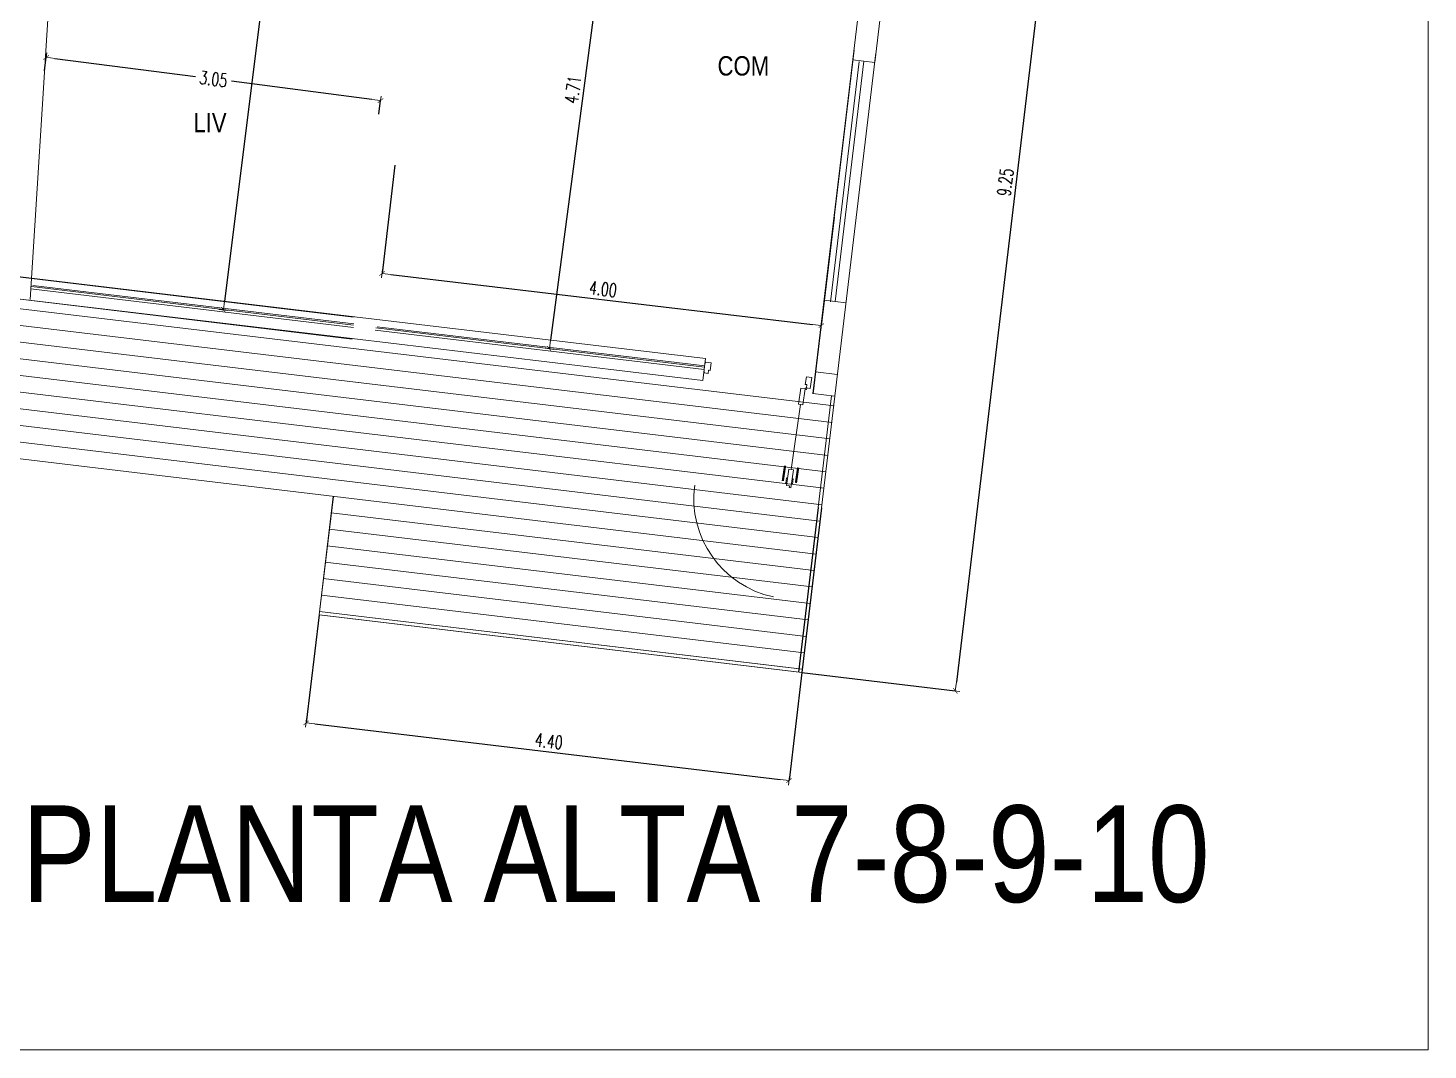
# Model space of a CAD drawing. Header units: millimetres. Extents: x 4525 to 9082, y 179 to 563.
# Drawn here: x 5394.71 to 5407.39, y 499.64 to 508.89 of the extents above; entities that cross this region are included whole.
import ezdxf

# ---------------------------------------------------------------- set-up
doc = ezdxf.new("R2010")
doc.units = ezdxf.units.MM
doc.header["$LTSCALE"] = 100
doc.layers.get('DEFPOINTS').update_dxf_attribs({"lineweight": 5})
for name, color, linetype, lineweight in [('004-Carpinterias', 1, 'Continuous', 18), ('006-Cotas parciales', 7, 'Continuous', 5), ('A01-Barrido', 250, 'Continuous', 5), ('A01-Carpinterias', 1, 'Continuous', 18), ('HATCH MUROS', 251, 'Continuous', 9)]:
    doc.layers.add(name, color=color, linetype=linetype, lineweight=lineweight)
doc.styles.add('AREAL', font='ARIALN.TTF')
doc.styles.add('COTAS', font='ROMANS.shx', dxfattribs={"width": 0.7})
doc.dimstyles.new('COTA40', dxfattribs={"dimscale": 0.4, "dimtxt": 0.3, "dimasz": 0.2, "dimexe": 0, "dimexo": 0, "dimgap": 0.09, "dimtad": 1, "dimzin": 0, "dimdsep": 46, "dimtxsty": 'COTAS', "dimblk1": 'COTA_N', "dimblk2": 'COTA_N', "dimsah": 1, "dimcen": 0.1, "dimclrd": 1, "dimclre": 8, "dimclrt": 5, "dimaunit": 1, "dimadec": 3, "dimazin": 0, "dimtfac": 1, "dimtix": 1, "dimtmove": 2, "dimatfit": 3, "dimldrblk": 'COTA_N', "dimfxl": 0, "dimtolj": 1, "dimtzin": 0, "dimarcsym": 0})

# ---------------------------------------------------------------- blocks, each defined once
blk = doc.blocks.new('COTA_N')
for p, q in [((-1, 0), (0, 0)), ((0, 0.5), (0, -0.5))]:
    blk.add_line(p, q)
at = {"const_width": 0.065}
blk.add_lwpolyline([(0.1414213562373163, 0.1414213562373021), (0.2828427124746327, 0.2828427124746187), (0, 0), (-0.1414213562373021, -0.1414213562373021), (-0.2828427124746185, -0.2828427124746185)], dxfattribs=at)
blk = doc.blocks.new('*D425')
at = {"layer": '006-Cotas parciales', "color": 8, "lineweight": -2, "ltscale": 100}
for p, q in [((5402.816766352416, 512.2361160085447), (5404.205048882794, 512.0702934549408)), ((5401.71987237846, 503.0528130824757), (5403.108154908838, 502.8869905288718))]:
    blk.add_line(p, q, dxfattribs=at)
at = {"layer": '006-Cotas parciales', "color": 1, "lineweight": -2, "ltscale": 100}
blk.add_line((5404.195560775489, 511.9908580987085), (5403.117643016142, 502.9664258851042), dxfattribs=at)
at = {"layer": 'DEFPOINTS', "color": 0, "ltscale": 100}
for p in [(5402.816766352416, 512.2361160085447), (5401.71987237846, 503.0528130824757), (5403.108154908838, 502.8869905288718)]:
    blk.add_point(p, dxfattribs=at)
at = {"layer": '006-Cotas parciales', "color": 1, "lineweight": -2, "ltscale": 100, "xscale": 0.08000000000000002, "yscale": 0.08000000000000002, "zscale": 0.08000000000000002}
for p, rotation in [((5404.205048882794, 512.0702934549408), 83.18861111112288), ((5403.108154908838, 502.8869905288718), 263.1886111111229)]:
    blk.add_blockref('COTA_N', p, dxfattribs=dict(at, rotation=rotation))
at = {"layer": '006-Cotas parciales', "color": 5, "ltscale": 100, "insert": (5403.561279468337, 507.4900277206715), "char_height": 0.12, "attachment_point": 5, "rotation": 83.18861111112288, "style": 'COTAS'}
blk.add_mtext('\\A1;9.25', dxfattribs=at)
blk = doc.blocks.new('*D429')
at = {"layer": '006-Cotas parciales', "color": 8, "lineweight": -2, "ltscale": 100}
for p, q in [((5397.348870436417, 503.5749047230306), (5397.232035839376, 502.5967541247544)), ((5401.719872378461, 503.0528130824754), (5401.60303778142, 502.0746624841992))]:
    blk.add_line(p, q, dxfattribs=at)
at = {"layer": '006-Cotas parciales', "color": 1, "lineweight": -2, "ltscale": 100}
blk.add_line((5397.311471195609, 502.58726601745), (5401.523602425188, 502.0841505915035), dxfattribs=at)
at = {"layer": 'DEFPOINTS', "color": 0, "ltscale": 100}
for p in [(5397.348870436417, 503.5749047230306), (5401.719872378461, 503.0528130824754), (5401.60303778142, 502.0746624841992)]:
    blk.add_point(p, dxfattribs=at)
at = {"layer": '006-Cotas parciales', "color": 1, "lineweight": -2, "ltscale": 100, "xscale": 0.08000000000000002, "yscale": 0.08000000000000002, "zscale": 0.08000000000000002}
for p, rotation in [((5397.232035839376, 502.5967541247544), 173.1886111111102), ((5401.60303778142, 502.0746624841992), 353.1886111111102)]:
    blk.add_blockref('COTA_N', p, dxfattribs=dict(at, rotation=rotation))
at = {"layer": '006-Cotas parciales', "color": 5, "ltscale": 100, "insert": (5399.428922539164, 502.4310307319556), "char_height": 0.12, "attachment_point": 5, "rotation": 353.18861111111016, "style": 'COTAS'}
blk.add_mtext('\\A1;4.40', dxfattribs=at)
blk = doc.blocks.new('*D430')
at = {"layer": '006-Cotas parciales', "color": 8, "lineweight": -2, "ltscale": 100}
for p, q in [((5398.036497688601, 507.6454653199668), (5397.919949003111, 506.6647745464473)), ((5402.012031436496, 507.1729991308803), (5401.895482751006, 506.1923083573608))]:
    blk.add_line(p, q, dxfattribs=at)
at = {"layer": '006-Cotas parciales', "color": 1, "lineweight": -2, "ltscale": 100}
blk.add_line((5397.999389967234, 506.6553335073427), (5401.816041786885, 506.2017493964655), dxfattribs=at)
at = {"layer": 'DEFPOINTS', "color": 0, "ltscale": 100}
for p in [(5398.036497688601, 507.6454653199668), (5402.012031436496, 507.1729991308803), (5401.895482751006, 506.1923083573608)]:
    blk.add_point(p, dxfattribs=at)
at = {"layer": '006-Cotas parciales', "color": 1, "lineweight": -2, "ltscale": 100, "xscale": 0.08000000000000002, "yscale": 0.08000000000000002, "zscale": 0.08000000000000002}
for p, rotation in [((5397.919949003111, 506.6647745464473), 173.2225596454272), ((5401.895482751006, 506.1923083573608), 353.2225596454272)]:
    blk.add_blockref('COTA_N', p, dxfattribs=dict(at, rotation=rotation))
at = {"layer": '006-Cotas parciales', "color": 5, "ltscale": 100, "insert": (5399.919045123985, 506.5238706088503), "char_height": 0.12, "attachment_point": 5, "rotation": 353.2225596454272, "style": 'COTAS'}
blk.add_mtext('\\A1;4.00', dxfattribs=at)
blk = doc.blocks.new('*D459')
at = {"layer": '006-Cotas parciales', "color": 251, "lineweight": -2}
for p, q in [((5394.864045058984, 508.4986072776787), (5394.879886964177, 508.6209638680734)), ((5397.89018032624, 508.1068037152277), (5397.906022231433, 508.2291603056224))]:
    blk.add_line(p, q, dxfattribs=at)
at = {"layer": '006-Cotas parciales', "color": 1, "lineweight": -2}
for p, q in [((5394.959224745502, 508.6106917478228), (5396.23031214608, 508.446119933363)), ((5397.826684450108, 508.239432425873), (5396.555597049512, 508.4040042403352))]:
    blk.add_line(p, q, dxfattribs=at)
at = {"layer": 'DEFPOINTS', "color": 0}
for p in [(5394.864045058984, 508.4986072776787), (5397.906022231433, 508.2291603056224), (5397.89018032624, 508.1068037152277)]:
    blk.add_point(p, dxfattribs=at)
at = {"layer": '006-Cotas parciales', "color": 1, "lineweight": -2, "xscale": 0.08000000000000002, "yscale": 0.08000000000000002, "zscale": 0.08000000000000002}
for p, rotation in [((5394.879886964177, 508.6209638680734), 172.6227689478599), ((5397.906022231433, 508.2291603056224), 352.62276894786)]:
    blk.add_blockref('COTA_N', p, dxfattribs=dict(at, rotation=rotation))
at = {"layer": '006-Cotas parciales', "color": 5, "insert": (5396.392954597796, 508.4250620868493), "char_height": 0.12, "attachment_point": 5, "rotation": 352.62276894786, "style": 'COTAS'}
blk.add_mtext('\\A1;3.05', dxfattribs=at)
blk = doc.blocks.new('*D460')
at = {"layer": '006-Cotas parciales', "color": 1, "lineweight": -2, "ltscale": 100}
blk.add_line((5400.041895967958, 510.5726202014955), (5399.444709250834, 506.0616590203722), dxfattribs=at)
at = {"layer": 'DEFPOINTS', "color": 0, "ltscale": 100}
for p in [(5400.052395218155, 510.6519282448788), (5399.434210000637, 505.9823509769891), (5399.434210000638, 505.982350976989)]:
    blk.add_point(p, dxfattribs=at)
at = {"layer": '006-Cotas parciales', "color": 1, "lineweight": -2, "ltscale": 100, "xscale": 0.08000000000000002, "yscale": 0.08000000000000002, "zscale": 0.08000000000000002}
for p, rotation in [((5400.052395218156, 510.6519282448787), 82.45871069471866), ((5399.434210000638, 505.982350976989), 262.4587106947186)]:
    blk.add_blockref('COTA_N', p, dxfattribs=dict(at, rotation=rotation))
at = {"layer": '006-Cotas parciales', "color": 5, "ltscale": 100, "insert": (5399.648132957337, 508.3297387111702), "char_height": 0.12, "attachment_point": 5, "rotation": 82.45871069471863, "style": 'COTAS'}
blk.add_mtext('\\A1;4.71', dxfattribs=at)
blk = doc.blocks.new('*D489')
at = {"layer": '006-Cotas parciales', "color": 1, "lineweight": -2, "ltscale": 100}
blk.add_line((5397.964079239834, 518.1717995627138), (5396.493064546246, 506.4142202593977), dxfattribs=at)
at = {"layer": 'DEFPOINTS', "color": 0, "ltscale": 100}
for p in [(5397.974010775321, 518.2511806977702), (5396.483133010765, 506.3348391243405), (5396.483133010762, 506.3348391243409)]:
    blk.add_point(p, dxfattribs=at)
at = {"layer": '006-Cotas parciales', "color": 1, "lineweight": -2, "ltscale": 100, "xscale": 0.08000000000000002, "yscale": 0.08000000000000002, "zscale": 0.08000000000000002}
for p, rotation in [((5397.974010775319, 518.2511806977706), 82.8686632642179), ((5396.483133010762, 506.3348391243409), 262.8686632642179)]:
    blk.add_blockref('COTA_N', p, dxfattribs=dict(at, rotation=rotation))
at = {"layer": '006-Cotas parciales', "color": 5, "ltscale": 100, "insert": (5397.133314530972, 512.3049277536363), "char_height": 0.12, "attachment_point": 5, "rotation": 82.8686632642179, "style": 'COTAS'}
blk.add_mtext('\\A1;12.01', dxfattribs=at)

msp = doc.modelspace()

# ---------------------------------------------------------------- linework, layer by layer
at = {"layer": '004-Carpinterias', "linetype": 'Continuous', "extrusion": (0.02102444757590097, 0.1444198270646843, 0.9892931244857284)}
for p, q in [((5401.708849187391, 505.627379621453, 1.929268967170478), (5401.68747153181, 505.4805335599451, 1.951160291057355)), ((5401.729033471802, 505.4744830276442, 1.951160291057383), (5401.750411127384, 505.621329089152, 1.929268967170507)), ((5401.622741879481, 504.8901240477635, 2.038725586604762), (5401.708252501807, 505.4775082937952, 1.951160291057299)), ((5401.601960909485, 504.8931493139136, 2.038725586604846), (5401.580583253903, 504.7463032524063, 2.060616910491666)), ((5401.620007426029, 504.7255680980955, 2.062806045244562), (5401.643522849478, 504.8870987816131, 2.038725586604775))]:
    msp.add_line(p, q, dxfattribs=at)
at = {"layer": '004-Carpinterias', "color": 1, "linetype": 'Continuous', "extrusion": (0.02102444757590097, 0.1444198270646843, 0.9892931244857284)}
for p, q in [((5401.601960909484, 504.893149313914, 2.038725586604832), (5401.643522849478, 504.8870987816131, 2.038725586604775)), ((5401.580378768128, 504.8143141417648, 2.050692832949599), (5401.573537910905, 504.7673233514004, 2.057698064150122)), ((5401.583433610937, 504.7658827484073, 2.057698064158791), (5401.573537910896, 504.7673233513423, 2.057698064158763)), ((5401.590274468052, 504.8128735388473, 2.050692832949542), (5401.58037876801, 504.8143141417818, 2.050692832949628)), ((5401.580583253903, 504.7463032524061, 2.060616910491694), (5401.607301643843, 504.7424136245066, 2.060616910491666)), ((5401.607301643843, 504.7424136245066, 2.060616910491666), (5401.605163875976, 504.7277290024966, 2.062806045244577)), ((5401.605163875976, 504.7277290024966, 2.062806045244577), (5401.620007426029, 504.7255680980955, 2.062806045244562)), ((5401.605163875976, 504.7277290024966, 2.062806045244577), (5401.620007426029, 504.7255680980955, 2.062806045244562)), ((5401.624995551048, 504.7598322160894, 2.057698064158819), (5401.634891251089, 504.7583916131537, 2.057698064158876)), ((5401.631836408274, 504.8068230065128, 2.050692832949557), (5401.641732108321, 504.8053824035765, 2.050692832949628)), ((5401.641732108205, 504.8053824035936, 2.050692832949628), (5401.634891251099, 504.7583916132122, 2.057698064150151))]:
    msp.add_line(p, q, dxfattribs=at)
at = {"layer": '004-Carpinterias', "color": 1, "linetype": 'Continuous'}
msp.add_line((5401.580583253902, 504.7463032524063, 2.060616910491694), (5401.607301643843, 504.7424136245066, 2.060616910491666), dxfattribs=at)
at = {"layer": '004-Carpinterias', "ltscale": 0.01, "const_width": 0.02, "elevation": 2.06061690534321}
for points in [[(5401.567200574978, 504.9250963544812), (5401.547032133893, 504.7865565539624)], [(5401.685948975392, 504.9078091192708), (5401.665780534309, 504.7692693187516)]]:
    msp.add_lwpolyline(points, dxfattribs=at)
at = {"layer": 'A01-Barrido', "linetype": 'Continuous', "extrusion": (0.02102444757590097, 0.1444198270646843, 0.9892931244857284)}
msp.add_circle((-5272.572021957041, -1264.834985900407, 186.6013062590066), 0.007500008106809762, dxfattribs=at)
msp.add_arc((-5272.6162189624, -1263.561764549531, 188.3506968853995), 0.9160055875241548, 0.3337733189107978, 85.90012292757532, dxfattribs=at)
at = {"layer": 'A01-Carpinterias', "linetype": 'Continuous', "extrusion": (0.02102444757590097, 0.1444198270646843, 0.9892931244857284)}
for p, q in [((5400.835411158699, 505.7639390696356, 1.927895926347807), (5400.836836335737, 505.7737288070694, 1.92643650475535)), ((5400.870046103506, 505.7588969601398, 1.927895926347836), (5400.835411158699, 505.7639390696356, 1.927895926347807)), ((5400.849662929084, 505.8618364439754, 1.913301710423062), (5400.848237752047, 505.852046706541, 1.914761132015633)), ((5400.849662929085, 505.8618364439745, 1.913301710423176), (5400.8991414239, 505.8546334300848, 1.913301710423076)), ((5400.874321639836, 505.7882662095008, 1.923517656049589), (5400.870046103506, 505.7588969601398, 1.927895926347836)), ((5400.889165190022, 505.7861053050802, 1.923517656049589), (5400.874321639836, 505.7882662095008, 1.923517656049589)), ((5400.889165190022, 505.7861053050802, 1.923517656049589), (5400.8991414239, 505.8546334300848, 1.913301710423076)), ((5401.750411127384, 505.621329089152, 1.929268967170507), (5401.708849187391, 505.627379621453, 1.929268967170478)), ((5401.750090067035, 505.660772998858, 0.005107972813171102), (5401.760066300913, 505.7293011238615, -0.005107972813171102)), ((5401.750090067035, 505.660772998858, 0.005107972813171102), (5401.764933617219, 505.6586120944373, 0.005107972813213735)), ((5401.809544747653, 505.7220981169694, -0.005107972813057415), (5401.760066300913, 505.7293011238615, -0.005107972813171102)), ((5401.764933617219, 505.6586120944373, 0.005107972813213735), (5401.760658080592, 505.6292428453762, 0.009486243073972389)), ((5401.760658080592, 505.6292428453762, 0.009486243073972389), (5401.795292977302, 505.6242007428819, 0.009486243074071865)), ((5401.795292977302, 505.6242007428819, 0.009486243074071865), (5401.809544747653, 505.7220981169694, -0.005107972813057415)), ((5401.729033471802, 505.4744830276442, 1.951160291057383), (5401.68747153181, 505.4805335599451, 1.951160291057355))]:
    msp.add_line(p, q, dxfattribs=at)
at = {"layer": 'HATCH MUROS', "color": 4, "linetype": 'ByBlock', "ltscale": 100}
for p, q in [((5407.386818055351, 520.9290466674338), (5407.386818055351, 499.6366971983443)), ((5407.386818055351, 499.6366971983443), (5369.829516947051, 499.6366971983443))]:
    msp.add_line(p, q, dxfattribs=at)
at = {"layer": 'HATCH MUROS', "color": 0, "ltscale": 100}
for p, q in [((5401.81989495138, 505.5765333507358), (5402.950256843867, 515.0400329425493)), ((5394.734180214237, 506.4285420382885), (5395.190716288731, 513.7057960186244)), ((5402.389680429061, 508.660511161785), (5401.719872378461, 503.0528130824757)), ((5402.192153959686, 508.6841045895197), (5401.821708216773, 505.5763167663657)), ((5402.379295312126, 508.5735659538054), (5402.180706921543, 508.5972862220663)), ((5391.642934353455, 506.9935357980526), (5397.67325901744, 506.2732473747931)), ((5391.642934353455, 506.9935357980526), (5397.661372601353, 506.2686877205278)), ((5391.619214085194, 506.7949474074714), (5397.649538749178, 506.074658984212)), ((5397.649538749178, 506.074658984212), (5391.619214085194, 506.7949474074714)), ((5391.619214085194, 506.7949474074714), (5397.649538749179, 506.0746589842119)), ((5391.619214085194, 506.7949474074714), (5397.648872221715, 506.0690787515186)), ((5402.119524159108, 506.3987366209223), (5401.920935768524, 506.4224568891833)), ((5397.670687099544, 506.2735545759445), (5400.847868263394, 505.8940581245201)), ((5397.670687099544, 506.2735545759455), (5400.847868263394, 505.8940581245212)), ((5397.646966831282, 506.0749661853634), (5400.824147995134, 505.6954697339388)), ((5397.646966831283, 506.0749661853633), (5400.824147995133, 505.6954697339388)), ((5397.646966831283, 506.0749661853643), (5400.824147995134, 505.6954697339398)), ((5400.824147995134, 505.6954697339393), (5397.64748121486, 506.074904745133)), ((5400.824147995134, 505.6954697339405), (5397.64748121486, 506.074904745134)), ((5400.824147995134, 505.6954697339384), (5400.847868263394, 505.89405812452)), ((5401.817837417065, 505.5767791116564), (5401.841557685326, 505.7753675022378)), ((5401.841557685326, 505.7753675022378), (5402.040146075908, 505.7516472339768)), ((5401.841557685326, 505.7753675022387), (5402.040146075908, 505.7516472339778)), ((5401.817837417065, 505.5767791116564), (5402.016425807646, 505.5530588433957)), ((5402.016425807647, 505.5530588433966), (5401.817837417065, 505.5767791116575)), ((5401.817837417065, 505.5767791116564), (5402.016425807647, 505.5530588433956)), ((5402.016425807647, 505.5530588433977), (5401.817837417065, 505.5767791116585)), ((5401.817837417066, 505.5767791116575), (5402.016425807647, 505.5530588433966)), ((5397.350927785676, 503.5746589842144), (5397.479017234285, 504.6470362933524)), ((5397.47901741934, 504.6470362712485), (5397.350957325495, 503.5749047230302)), ((5397.350413402096, 503.5747204244436), (5401.71987237846, 503.0528130824759)), ((5397.350413402096, 503.5747204244446), (5401.71987237846, 503.0528130824769)), ((5397.350927785675, 503.574658984213), (5401.719872378461, 503.0528130824757)), ((5401.71987237846, 503.0528130824769), (5397.350927785673, 503.5746589842133)), ((5401.71987237846, 503.0528130824779), (5397.350927785673, 503.5746589842143)), ((5397.352500291174, 503.5747204244431), (5401.721959267537, 503.0528130824754)), ((5397.352500291174, 503.5747204244441), (5401.721959267537, 503.0528130824765)), ((5401.721959267537, 503.0528130824765), (5397.353014674751, 503.5746589842128)), ((5401.721959267537, 503.0528130824775), (5397.353014674751, 503.5746589842138))]:
    msp.add_line(p, q, dxfattribs=at)
at = {"layer": 'HATCH MUROS', "color": 0, "linetype": 'ByBlock', "ltscale": 100}
msp.add_line((5403.124598637082, 514.817828479855), (5402.37929531213, 508.5735659538049), dxfattribs=at)
at = {"layer": 'HATCH MUROS', "color": 3, "ltscale": 100}
for p, q in [((5402.238481178993, 508.5819683717058), (5401.978710025976, 506.4071390388225)), ((5402.280001116835, 508.5854260879359), (5402.020229963818, 506.4105967550526)), ((5397.659657956029, 506.1768480338815), (5394.74026616372, 506.525552992258)), ((5397.662188399327, 506.1980331510294), (5394.747981991637, 506.5461187443272)), ((5397.663544105503, 506.2093832548666), (5394.758272632665, 506.5564016203622)), ((5400.836008129263, 505.7947639292294), (5397.855872390313, 506.1507244109792)), ((5400.838538572561, 505.8159490463773), (5397.863588218231, 506.1712901630484)), ((5400.839894278738, 505.8272991502146), (5397.873878859259, 506.1815730390834))]:
    msp.add_line(p, q, dxfattribs=at)
at = {"layer": 'HATCH MUROS', "color": 4, "ltscale": 100}
for p, q in [((5402.012188706459, 505.4651705061956), (5391.619491941805, 506.7065197839086)), ((5401.994398505263, 505.3162292132598), (5391.619466220392, 506.5554566236032)), ((5401.976608304068, 505.1672879203239), (5391.619440498978, 506.4043934632979)), ((5401.956760568558, 505.0185923883097), (5391.619414777565, 506.2533303029925)), ((5401.938970367362, 504.8696510953739), (5391.619389056152, 506.102267142687)), ((5401.921180166167, 504.720709802438), (5391.619363334738, 505.9512039823816)), ((5401.903389964971, 504.5717685095021), (5391.619337613325, 505.8001408220761)), ((5401.883542229461, 504.4230729774879), (5391.619311891912, 505.6490776617709)), ((5401.974550769753, 505.1675336812456), (5397.603548827709, 505.6896253217996)), ((5401.865752028265, 504.2741316845521), (5391.619286170499, 505.4980145014654)), ((5401.988695083375, 505.556371122714), (5401.690084119874, 503.0563711227169)), ((5401.847961827069, 504.1251903916162), (5391.619260449085, 505.3469513411597)), ((5397.476959885025, 504.6472820321702), (5397.348870436417, 503.5749047230307)), ((5401.830171625874, 503.9762490986803), (5397.45916968383, 504.4983407392343)), ((5401.870073020907, 504.5457840520746), (5401.692171008952, 503.0563711227165)), ((5401.897774390416, 504.5422260118359), (5401.719872378461, 503.0528130824778)), ((5401.899861279494, 504.5422260118355), (5401.721959267539, 503.0528130824774)), ((5401.812381424678, 503.8273078057444), (5397.441379482634, 504.3493994462984)), ((5401.794591223483, 503.6783665128085), (5397.423589281439, 504.2004581533625)), ((5401.776801022287, 503.5294252198726), (5397.405799080243, 504.0515168604266)), ((5401.759010821092, 503.3804839269367), (5397.388008879047, 503.9025755674907)), ((5401.741220619896, 503.2315426340008), (5397.370218677852, 503.7536342745548)), ((5401.7234304187, 503.082601341065), (5397.352428476656, 503.6046929816189)), ((5401.725517307778, 503.0826013410645), (5397.354515365734, 503.6046929816185)), ((5401.719872378461, 503.0528130824778), (5397.348870436417, 503.5749047230318)), ((5401.721959267539, 503.0528130824774), (5397.350957325495, 503.5749047230314))]:
    msp.add_line(p, q, dxfattribs=at)
at = {"layer": 'HATCH MUROS', "color": 6, "ltscale": 100}
msp.add_line((5397.350927785675, 503.574658984213), (5397.479017234285, 504.6470362933524), dxfattribs=at)

# ---------------------------------------------------------------- texts
at = {"style": 'AREAL'}
for s, height, p in [('COM', 0.1749559028437464, (5400.956055173127, 508.456182189969, -0.77)), ('LIV', 0.1749559028437464, (5396.211580775598, 507.9424413338704, -0.77)), ('PLANTA ALTA 7-8-9-10', 0.875, (5394.659967214558, 500.9753738929999, -2.75))]:
    msp.add_text(s, height=height, dxfattribs=at).set_placement(p)

# ---------------------------------------------------------------- dimensions: what is measured, and where the dimension line sits
at = {"layer": '006-Cotas parciales', "ltscale": 100}
for p1, p2, distance, picture, middle in [((5397.97401077532, 518.25118069777), (5396.483133010764, 506.3348391243405), -1.8542725532901373e-12, '*D489', (5397.133314530972, 512.3049277536363)), ((5402.816766352417, 512.2361160085447), (5401.719872378461, 503.0528130824757), 1.3981507441730545, '*D425', (5403.561279468337, 507.4900277206715)), ((5400.052395218155, 510.6519282448788), (5399.434210000637, 505.982350976989), 9.016003244089936e-13, '*D460', (5399.648132957337, 508.3297387111702)), ((5398.036497688601, 507.6454653199667), (5402.012031436496, 507.1729991308802), -0.9875920156398207, '*D430', (5399.919045123985, 506.5238706088503)), ((5397.348870436417, 503.5749047230307), (5401.719872378461, 503.0528130824754), -0.9851035052083197, '*D429', (5399.428922539164, 502.4310307319556))]:
    dim = msp.add_aligned_dim(p1=p1, p2=p2, distance=distance, dimstyle='COTA40', dxfattribs=at)
    dim.commit()
    dim.dimension.update_dxf_attribs({"geometry": picture, "text_midpoint": middle})
at = {"layer": '006-Cotas parciales', "color": 0}
dim = msp.add_linear_dim(base=(5397.906022231433, 508.2291603056224), p1=(5394.864045058985, 508.4986072776788), p2=(5397.89018032624, 508.1068037152277), angle=352.6227689478599, dimstyle='COTA40', override={"dimclre": 251}, dxfattribs=at)
dim.commit()
dim.dimension.update_dxf_attribs({"geometry": '*D459', "text_midpoint": (5396.392954597796, 508.4250620868493), "dimtype": 161})

doc.saveas('drawing.dxf')
